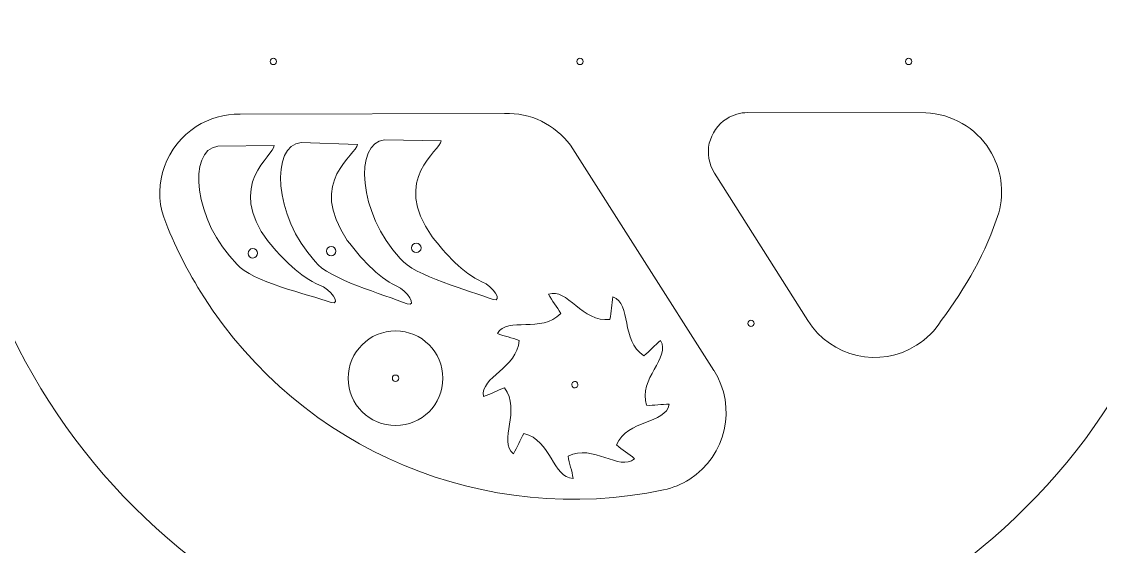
# Model space of a CAD drawing. Header units: millimetres. Extents: x 254 to 1549, y -413 to 269.
# Drawn here: x 719.1 to 1060.9, y -168.1 to -1.8 of the extents above; entities that cross this region are included whole.
import ezdxf

# ---------------------------------------------------------------- set-up
doc = ezdxf.new("R2010")
doc.units = ezdxf.units.MM
doc.header["$MEASUREMENT"] = 0
doc.layers.add('layer 1', color=7, linetype='Continuous')

msp = doc.modelspace()

# ---------------------------------------------------------------- linework, layer by layer
at = {"layer": 'layer 1', "color": 242, "lineweight": 18}
msp.add_ellipse((896.0624, -14.3886), major_axis=(0, 199.7718), ratio=1, dxfattribs=at)
at = {"layer": 'layer 1', "color": 242, "lineweight": 9}
for centre, major_axis in [((798.877, -14.4046), (0, 1)), ((896.0048, -14.4045), (0, 1)), ((1000.1731, -14.4047), (0, 1)), ((950.1909, -97.3717), (0, 1)), ((837.5965, -114.761), (0, 15)), ((837.5965, -114.7611), (0, 1))]:
    msp.add_ellipse(centre, major_axis=major_axis, ratio=1, dxfattribs=at)
at = {"layer": 'layer 1', "color": 242, "lineweight": 18}
for points in [[(872.155, -30.8584), (880.3337, -30.6013), (888.1206, -34.363), (893.0029, -40.9297)], [(949.1857, -30.5958), (949.1857, -30.5958), (1005.5474, -30.6979), (1005.5474, -30.6979)], [(872.1537, -30.8578), (872.1537, -30.8578), (788.3259, -31.087), (788.3259, -31.087)], [(893.0026, -40.9312), (893.0026, -40.9312), (938.4387, -112.3011), (938.4387, -112.3011)], [(968.2057, -96.5042), (968.2057, -96.5042), (938.623, -49.7643), (938.623, -49.7643)], [(1028.6997, -62.3959), (1024.6245, -74.8499), (1018.3218, -86.0928), (1010.4947, -96.5071)]]:
    msp.add_open_spline(points, degree=3, dxfattribs=at)
for points, knots in [([(938.623, -49.7643), (934.9403, -43.9251), (936.6885, -36.206), (942.5278, -32.5233), (942.5278, -32.5233), (944.521, -31.2662), (946.8291, -30.5982), (949.1856, -30.5962)], [0, 0, 0, 0, 0.33333333, 0.33333333, 0.33333333, 0.33333333, 1, 1, 1, 1]), ([(1005.5468, -30.6978), (1013.7952, -31.0044), (1021.3607, -35.3626), (1025.7639, -42.3443), (1025.7639, -42.3443), (1029.5291, -48.3144), (1030.5953, -55.5979), (1028.699, -62.3967)], [0, 0, 0, 0, 0.33333333, 0.33333333, 0.33333333, 0.33333333, 1, 1, 1, 1]), ([(764.134, -63.7808), (760.6317, -52.958), (764.8774, -41.1354), (774.4648, -35.0133), (774.4648, -35.0133), (778.6, -32.3727), (783.4209, -31.0073), (788.3267, -31.0872)], [0, 0, 0, 0, 0.33333333, 0.33333333, 0.33333333, 0.33333333, 1, 1, 1, 1]), ([(922.5197, -150.1485), (865.9705, -162.0695), (807.9501, -137.7185), (776.8469, -89.0101), (776.8469, -89.0101), (771.7662, -81.0537), (767.5102, -72.5999), (764.1448, -63.7799)], [0, 0, 0, 0, 0.33333333, 0.33333333, 0.33333333, 0.33333333, 1, 1, 1, 1]), ([(1010.4955, -96.5071), (1008.5072, -99.6587), (1005.8396, -102.326), (1002.6877, -104.3138), (1002.6877, -104.3138), (991.0092, -111.6792), (975.5711, -108.1827), (968.2057, -96.5042), (968.2057, -96.5042), (968.2021, -96.4985), (968.1984, -96.4926), (968.1947, -96.4868)], [0, 0, 0, 0, 0.25, 0.25, 0.25, 0.25, 0.5, 0.5, 0.5, 0.5, 1, 1, 1, 1]), ([(938.3944, -112.2312), (945.8253, -123.8682), (942.4155, -139.3257), (930.7786, -146.7566), (930.7786, -146.7566), (928.2519, -148.37), (925.4556, -149.5158), (922.5233, -150.1393)], [0, 0, 0, 0, 0.33333333, 0.33333333, 0.33333333, 0.33333333, 1, 1, 1, 1])]:
    msp.add_open_spline(points, degree=3, knots=knots, dxfattribs=at)
at = {"layer": 'layer 1', "color": 20, "lineweight": 9}
for points, knots in [([(822.319, -71.0728), (809.3761, -52.2747), (825.4244, -43.7954), (825.5544, -40.7264), (825.5544, -40.7264), (825.5544, -40.7264), (807.684, -40.1062), (807.684, -40.1062), (807.684, -40.1062), (797.9701, -40.8), (798.881, -63.2588), (812.0932, -77.782), (812.0932, -77.782), (816.3711, -83.4227), (833.888, -88.1738), (841.2821, -91.2373), (841.2821, -91.2373), (844.5758, -92.1701), (841.3719, -86.9287), (837.8259, -85.5087), (837.8259, -85.5087), (831.8636, -82.7138), (826.4184, -76.4907), (822.319, -71.0728)], [0, 0, 0, 0, 0.14285714, 0.14285714, 0.14285714, 0.14285714, 0.28571429, 0.28571429, 0.28571429, 0.28571429, 0.42857143, 0.42857143, 0.42857143, 0.42857143, 0.57142857, 0.57142857, 0.57142857, 0.57142857, 0.71428571, 0.71428571, 0.71428571, 0.71428571, 1, 1, 1, 1]), ([(849.2205, -69.98), (835.9955, -51.3791), (851.9142, -42.6588), (851.998, -39.5882), (851.998, -39.5882), (851.998, -39.5882), (834.1202, -39.2376), (834.1202, -39.2376), (834.1202, -39.2376), (824.4178, -40.0778), (825.6673, -62.5202), (839.097, -76.8425), (839.097, -76.8425), (843.4594, -82.4181), (861.046, -86.9046), (868.4855, -89.8562), (868.4855, -89.8562), (871.7929, -90.7393), (868.5103, -85.5468), (864.9433, -84.1804), (864.9433, -84.1804), (858.9395, -81.4757), (853.4011, -75.3355), (849.2205, -69.98)], [0, 0, 0, 0, 0.14285714, 0.14285714, 0.14285714, 0.14285714, 0.28571429, 0.28571429, 0.28571429, 0.28571429, 0.42857143, 0.42857143, 0.42857143, 0.42857143, 0.57142857, 0.57142857, 0.57142857, 0.57142857, 0.71428571, 0.71428571, 0.71428571, 0.71428571, 1, 1, 1, 1]), ([(797.3078, -71.5307), (783.5001, -53.3582), (799.1346, -44.1379), (799.121, -41.0662), (799.121, -41.0662), (799.121, -41.0662), (781.2411, -41.2821), (781.2411, -41.2821), (781.2411, -41.2821), (771.5702, -42.4293), (773.53, -64.8209), (787.4067, -78.7105), (787.4067, -78.7105), (791.9436, -84.1451), (809.6635, -88.0722), (817.1928, -90.7866), (817.1928, -90.7866), (820.5264, -91.5644), (817.081, -86.4786), (813.4725, -85.2259), (813.4725, -85.2259), (807.3861, -82.7128), (801.6559, -76.751), (797.3078, -71.5307)], [0, 0, 0, 0, 0.14285714, 0.14285714, 0.14285714, 0.14285714, 0.28571429, 0.28571429, 0.28571429, 0.28571429, 0.42857143, 0.42857143, 0.42857143, 0.42857143, 0.57142857, 0.57142857, 0.57142857, 0.57142857, 0.71428571, 0.71428571, 0.71428571, 0.71428571, 1, 1, 1, 1]), ([(793.4683, -76.2079), (792.9015, -76.8101), (791.948, -76.8389), (791.3459, -76.2721), (791.3459, -76.2721), (790.7437, -75.7053), (790.7147, -74.7519), (791.2816, -74.1497), (791.2816, -74.1497), (791.8483, -73.5475), (792.8017, -73.5187), (793.4039, -74.0855), (793.4039, -74.0855), (794.0062, -74.6523), (794.0351, -75.6057), (793.4683, -76.2079)], [0, 0, 0, 0, 0.2, 0.2, 0.2, 0.2, 0.4, 0.4, 0.4, 0.4, 0.6, 0.6, 0.6, 0.6, 1, 1, 1, 1]), ([(818.264, -75.5643), (817.6703, -76.1388), (816.7176, -76.123), (816.143, -75.5294), (816.143, -75.5294), (815.5686, -74.9356), (815.5843, -73.9828), (816.1781, -73.4083), (816.1781, -73.4083), (816.7718, -72.8339), (817.7246, -72.8496), (818.299, -73.4433), (818.299, -73.4433), (818.8735, -74.0371), (818.8578, -74.9898), (818.264, -75.5643)], [0, 0, 0, 0, 0.2, 0.2, 0.2, 0.2, 0.4, 0.4, 0.4, 0.4, 0.6, 0.6, 0.6, 0.6, 1, 1, 1, 1]), ([(845.2339, -74.5323), (844.6488, -75.1157), (843.6956, -75.1144), (843.1122, -74.5293), (843.1122, -74.5293), (842.5287, -73.9442), (842.53, -72.9911), (843.1152, -72.4076), (843.1152, -72.4076), (843.7003, -71.8242), (844.6535, -71.8256), (845.2369, -72.4106), (845.2369, -72.4106), (845.8204, -72.9958), (845.8191, -73.9488), (845.2339, -74.5323)], [0, 0, 0, 0, 0.2, 0.2, 0.2, 0.2, 0.4, 0.4, 0.4, 0.4, 0.6, 0.6, 0.6, 0.6, 1, 1, 1, 1]), ([(892.2861, -139.4414), (892.6073, -141.7984), (893.5256, -144.1256), (893.8469, -146.4827), (893.8469, -146.4827), (887.4126, -146.4719), (886.9445, -134.2714), (878.2703, -132.2974), (878.2703, -132.2974), (877.0016, -134.3093), (876.2088, -136.6823), (874.9401, -138.6946), (874.9401, -138.6946), (870.018, -134.5504), (877.5018, -124.9036), (872.126, -117.8153), (872.126, -117.8153), (869.8604, -118.5412), (867.728, -119.8495), (865.4628, -120.5752), (865.4628, -120.5752), (864.356, -114.2369), (876.2898, -111.6575), (876.7277, -102.7721), (876.7277, -102.7721), (874.5258, -101.872), (872.0514, -101.5036), (869.8496, -100.6034), (869.8496, -100.6034), (873.0759, -95.0363), (883.8758, -100.7314), (889.9226, -94.2062), (889.9226, -94.2062), (888.8145, -92.1014), (887.1557, -90.2284), (886.0478, -88.1236), (886.0478, -88.1236), (892.0976, -85.9331), (896.7102, -97.2377), (905.5365, -96.1259), (905.5365, -96.1259), (906.0407, -93.8012), (905.9738, -91.3001), (906.4779, -88.9756), (906.4779, -88.9756), (912.5204, -91.1863), (908.7875, -102.8113), (916.2635, -107.6329), (916.2635, -107.6329), (918.144, -106.1762), (919.7004, -104.2174), (921.5808, -102.7607), (921.5808, -102.7607), (924.7887, -108.3382), (914.4567, -114.8437), (917.0844, -123.343), (917.0844, -123.343), (919.4613, -123.4358), (921.9126, -122.9356), (924.2895, -123.0284), (924.2895, -123.0284), (923.1617, -129.3631), (911.0654, -127.7056), (907.6149, -135.9052), (907.6149, -135.9052), (909.3762, -137.504), (911.5754, -138.6965), (913.3364, -140.2955), (913.3364, -140.2955), (908.4006, -144.4234), (900.1998, -135.3781), (892.2861, -139.4414)], [0, 0, 0, 0, 0.05263158, 0.05263158, 0.05263158, 0.05263158, 0.10526316, 0.10526316, 0.10526316, 0.10526316, 0.15789474, 0.15789474, 0.15789474, 0.15789474, 0.21052632, 0.21052632, 0.21052632, 0.21052632, 0.26315789, 0.26315789, 0.26315789, 0.26315789, 0.31578947, 0.31578947, 0.31578947, 0.31578947, 0.36842105, 0.36842105, 0.36842105, 0.36842105, 0.42105263, 0.42105263, 0.42105263, 0.42105263, 0.47368421, 0.47368421, 0.47368421, 0.47368421, 0.52631579, 0.52631579, 0.52631579, 0.52631579, 0.57894737, 0.57894737, 0.57894737, 0.57894737, 0.63157895, 0.63157895, 0.63157895, 0.63157895, 0.68421053, 0.68421053, 0.68421053, 0.68421053, 0.73684211, 0.73684211, 0.73684211, 0.73684211, 0.78947368, 0.78947368, 0.78947368, 0.78947368, 0.84210526, 0.84210526, 0.84210526, 0.84210526, 0.89473684, 0.89473684, 0.89473684, 0.89473684, 1, 1, 1, 1]), ([(894.4911, -117.7997), (893.9428, -117.8516), (893.4532, -117.4467), (893.4013, -116.8983), (893.4013, -116.8983), (893.3494, -116.3501), (893.7543, -115.8605), (894.3026, -115.8086), (894.3026, -115.8086), (894.8509, -115.7567), (895.3404, -116.1616), (895.3923, -116.7098), (895.3923, -116.7098), (895.4442, -117.2582), (895.0394, -117.7478), (894.4911, -117.7997)], [0, 0, 0, 0, 0.2, 0.2, 0.2, 0.2, 0.4, 0.4, 0.4, 0.4, 0.6, 0.6, 0.6, 0.6, 1, 1, 1, 1])]:
    msp.add_open_spline(points, degree=3, knots=knots, dxfattribs=at)

doc.saveas('drawing.dxf')
